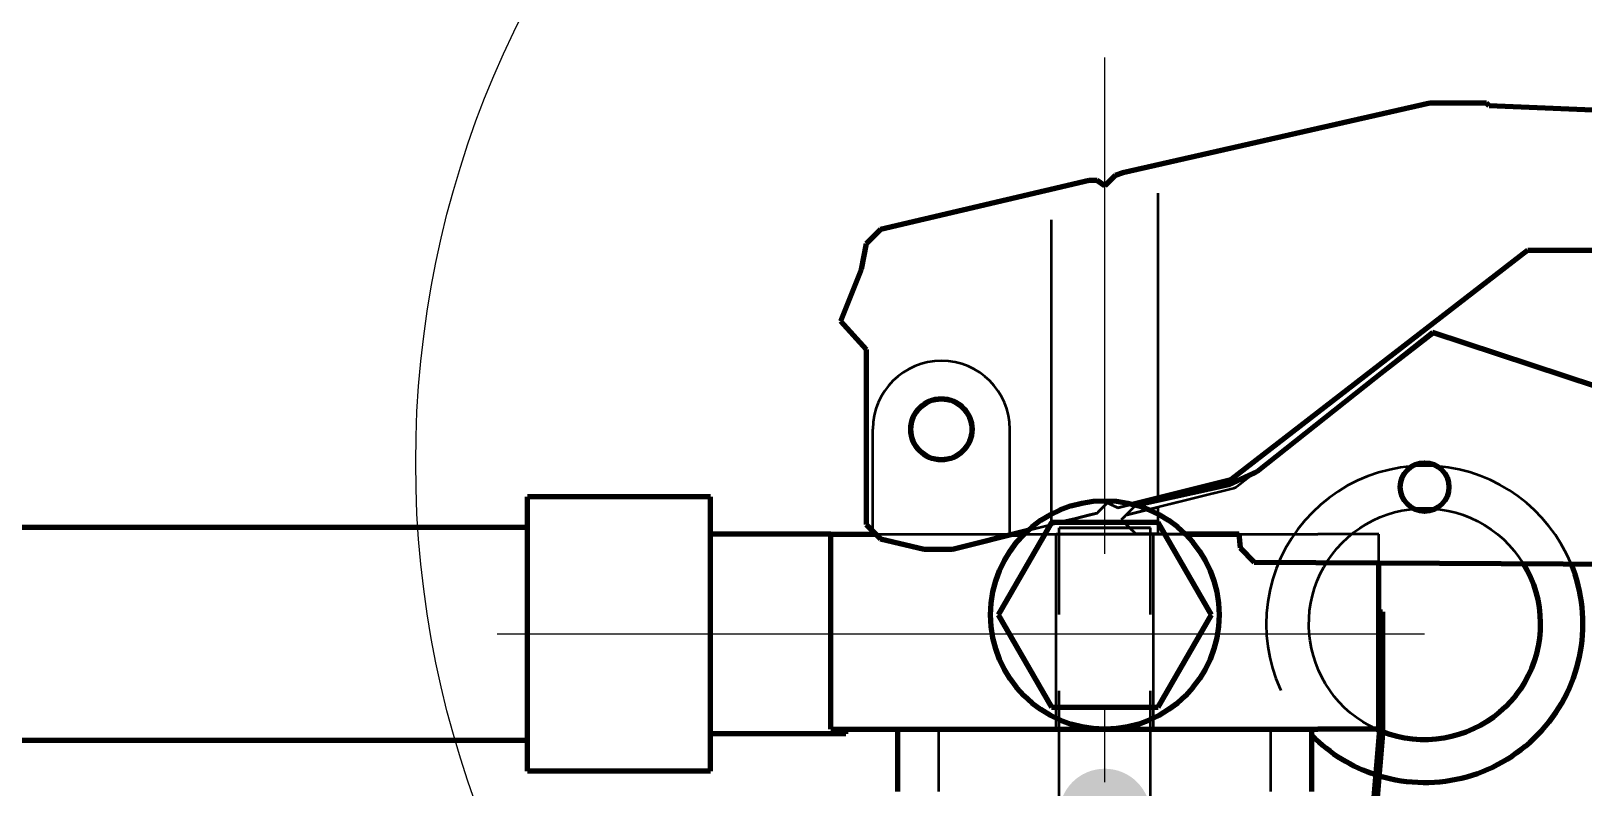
# Model space of a CAD drawing. Header units: millimetres. Extents: x 0 to 2208, y 0 to 420.
# Drawn here: x 99.21 to 119.59, y 240.34 to 250.27 of the extents above; entities that cross this region are included whole.
import ezdxf

# ---------------------------------------------------------------- set-up
doc = ezdxf.new("R2010")
doc.units = ezdxf.units.MM
doc.linetypes.add('IRAM-E-TRAZOS', pattern=[5, 4, -1])
doc.linetypes.add('IRAM-F-TRAZO-PUNTO', pattern=[20, 15, -2, 1, -2])
for name, color, linetype, lineweight in [('01-VISIBLE', 7, 'CONTINUOUS', 70), ('02-OCULTA', 4, 'IRAM-E-TRAZOS', 35), ('03-EJE', 1, 'IRAM-F-TRAZO-PUNTO', 18), ('04-COTA', 3, 'CONTINUOUS', 18), ('08-FINA', 5, 'CONTINUOUS', 18)]:
    doc.layers.add(name, color=color, linetype=linetype, lineweight=lineweight)
doc.styles.add('ISO3098', font='isocpeur.ttf')
doc.dimstyles.new('FLAMA-IRAM', dxfattribs={"dimtxt": 3.5, "dimasz": 3.5, "dimexe": 2, "dimexo": 1.5, "dimgap": 1, "dimtad": 1, "dimdec": 1, "dimtxsty": 'ISO3098', "dimblk": 'IRAM_FLECHA', "dimblk1": 'IRAM_FLECHA', "dimblk2": 'IRAM_FLECHA', "dimcen": 2.5, "dimclrd": 256, "dimclre": 256, "dimclrt": 256, "dimazin": 3, "dimtfac": 1, "dimtmove": 0, "dimatfit": 3, "dimlwd": 18, "dimlwe": 18})

# ---------------------------------------------------------------- blocks, each defined once
blk = doc.blocks.new('IRAM_FLECHA')
blk.add_solid([(0, 0), (-1, 0.125), (-1, -0.125)])

msp = doc.modelspace()

# ---------------------------------------------------------------- hatches: boundary and pattern name
at = {"layer": '08-FINA'}
h = msp.add_hatch(color=7, dxfattribs=at)
h.dxf.hatch_style = 1
edge = h.paths.add_edge_path()
edge.add_arc((113.313, 239.976), 0.6, 0, 360)

# ---------------------------------------------------------------- linework, layer by layer
at = {"layer": '01-VISIBLE'}
for p, q in [((117.581, 249.318), (113.551, 248.404)), ((118.325, 249.318), (117.581, 249.318)), ((118.359, 249.284), (118.325, 249.318)), ((120.797, 249.182), (118.359, 249.284)), ((113.109, 248.302), (110.367, 247.658)), ((113.211, 248.302), (113.109, 248.302)), ((113.313, 248.234), (113.211, 248.302)), ((113.449, 248.37), (113.313, 248.234)), ((113.551, 248.404), (113.449, 248.37)), ((110.367, 247.658), (110.181, 247.472)), ((110.181, 247.472), (110.113, 247.134)), ((114.973, 244.374), (118.867, 247.388)), ((118.867, 247.388), (132.413, 247.388)), ((110.113, 247.134), (109.841, 246.456)), ((109.841, 246.456), (110.181, 246.084)), ((117.615, 246.304), (115.311, 244.476)), ((119.781, 245.594), (117.615, 246.304)), ((110.181, 246.084), (110.181, 243.782)), ((115.311, 244.476), (114.939, 244.306)), ((114.939, 244.306), (115.286, 244.465)), ((113.678, 244.051), (114.973, 244.374)), ((114.939, 244.306), (113.727, 244.038)), ((108.133, 244.146), (105.733, 244.146)), ((110.181, 243.782), (110.367, 243.594)), ((112.613, 243.809), (111.913, 242.596)), ((114.013, 243.809), (112.613, 243.809)), ((114.713, 242.596), (114.013, 243.809)), ((105.733, 243.746), (97.513, 243.746)), ((109.713, 243.656), (108.133, 243.656)), ((109.713, 241.096), (109.713, 243.656)), ((110.267, 243.656), (110.267, 243.696)), ((110.367, 243.594), (110.943, 243.46)), ((111.315, 243.46), (112.306, 243.708)), ((112.099, 243.656), (112.252, 243.656)), ((114.368, 243.662), (115.075, 243.662)), ((114.374, 243.656), (115.076, 243.656)), ((115.075, 243.662), (115.091, 243.476)), ((110.943, 243.46), (111.315, 243.46)), ((115.091, 243.476), (115.277, 243.29)), ((115.277, 243.29), (121.305, 243.256)), ((116.913, 241.096), (116.913, 243.281)), ((111.913, 242.596), (112.613, 241.384)), ((114.013, 241.384), (114.713, 242.596)), ((116.919, 242.636), (116.959, 242.636)), ((116.919, 241.036), (116.919, 242.636)), ((116.959, 242.636), (116.959, 241.035)), ((112.613, 241.384), (114.013, 241.384)), ((105.733, 240.946), (97.513, 240.946)), ((109.913, 241.036), (108.133, 241.036)), ((110.513, 241.096), (113.313, 241.096)), ((110.593, 240.276), (110.593, 241.096)), ((113.313, 241.096), (116.113, 241.096)), ((116.033, 240.276), (116.033, 241.096)), ((116.519, 236.276), (116.919, 241.036)), ((116.959, 241.035), (116.559, 236.273)), ((108.133, 240.546), (105.733, 240.546))]:
    msp.add_line(p, q, dxfattribs=at)
for points in [[(117.346, 244.549), (117.346, 244.549), (117.346, 244.549), (117.346, 244.549), (117.346, 244.55), (117.346, 244.55), (117.347, 244.55)], [(105.733, 240.546), (105.733, 240.646), (105.733, 240.746), (105.733, 240.846), (105.733, 240.946), (105.733, 241.046), (105.733, 241.146), (105.733, 241.246), (105.733, 241.346), (105.733, 241.446), (105.733, 241.546), (105.733, 241.646), (105.733, 241.746), (105.733, 241.846), (105.733, 241.946), (105.733, 242.046), (105.733, 242.146), (105.733, 242.246), (105.733, 242.346), (105.733, 242.446), (105.733, 242.546), (105.733, 242.646), (105.733, 242.746), (105.733, 242.846), (105.733, 242.946), (105.733, 243.046), (105.733, 243.146), (105.733, 243.246), (105.733, 243.346), (105.733, 243.446), (105.733, 243.546), (105.733, 243.646), (105.733, 243.746), (105.733, 243.846), (105.733, 243.946), (105.733, 244.046), (105.733, 244.146)], [(108.133, 240.546), (108.133, 240.646), (108.133, 240.746), (108.133, 240.846), (108.133, 240.946), (108.133, 241.046), (108.133, 241.146), (108.133, 241.246), (108.133, 241.346), (108.133, 241.446), (108.133, 241.546), (108.133, 241.646), (108.133, 241.746), (108.133, 241.846), (108.133, 241.946), (108.133, 242.046), (108.133, 242.146), (108.133, 242.246), (108.133, 242.346), (108.133, 242.446), (108.133, 242.546), (108.133, 242.646), (108.133, 242.746), (108.133, 242.846), (108.133, 242.946), (108.133, 243.046), (108.133, 243.146), (108.133, 243.246), (108.133, 243.346), (108.133, 243.446), (108.133, 243.546), (108.133, 243.646), (108.133, 243.746), (108.133, 243.846), (108.133, 243.946), (108.133, 244.046), (108.133, 244.146)], [(109.713, 243.656), (109.812, 243.656), (109.911, 243.656), (110.009, 243.656), (110.108, 243.656), (110.207, 243.656), (110.306, 243.656)], [(118.809, 243.271), (118.86, 243.181), (118.904, 243.089), (118.942, 242.994), (118.974, 242.897), (118.999, 242.797), (119.017, 242.697), (119.028, 242.595), (119.033, 242.492), (119.031, 242.39), (119.021, 242.288), (119.005, 242.187), (118.982, 242.087), (118.953, 241.989), (118.917, 241.893), (118.874, 241.8), (118.826, 241.71), (118.771, 241.623), (118.711, 241.54), (118.645, 241.462), (118.574, 241.388), (118.498, 241.319), (118.418, 241.255), (118.334, 241.197), (118.246, 241.145), (118.154, 241.098), (118.06, 241.058), (117.963, 241.025), (117.865, 240.998), (117.764, 240.977), (117.663, 240.964), (117.561, 240.957), (117.458, 240.957), (117.356, 240.965), (117.255, 240.979), (117.154, 240.999), (117.056, 241.027), (116.959, 241.061)], [(109.713, 241.096), (109.827, 241.096), (109.942, 241.096), (110.056, 241.096), (110.17, 241.096), (110.284, 241.096), (110.399, 241.096), (110.513, 241.096)], [(109.913, 241.036), (109.913, 241.046), (109.913, 241.056), (109.913, 241.066), (109.913, 241.076), (109.913, 241.086), (109.913, 241.096)], [(116.913, 241.096), (116.799, 241.096), (116.684, 241.096), (116.57, 241.096), (116.456, 241.096), (116.342, 241.096), (116.227, 241.096), (116.113, 241.096)], [(116.919, 241.077), (116.912, 241.08), (116.905, 241.084), (116.897, 241.087), (116.89, 241.09), (116.883, 241.093), (116.876, 241.096)]]:
    msp.add_lwpolyline(points, dxfattribs=at)
for centre, radius in [((111.167, 245.034), 0.4), ((117.513, 244.276), 0.32), ((113.313, 242.596), 1.5)]:
    msp.add_circle(centre, radius, dxfattribs=at)
for start, end in [(-106.7718, 22.3378), (-135.3602, -107.9005)]:
    msp.add_arc((117.513, 242.476), 2.08, start, end, dxfattribs=at)
at = {"layer": '02-OCULTA'}
for p, q in [((117.581, 249.318), (113.551, 248.404)), ((118.325, 249.318), (117.581, 249.318)), ((118.359, 249.284), (118.325, 249.318)), ((120.797, 249.182), (118.359, 249.284)), ((114.013, 244.135), (114.013, 248.509)), ((113.109, 248.302), (110.367, 247.658)), ((113.211, 248.302), (113.109, 248.302)), ((113.313, 248.234), (113.211, 248.302)), ((113.449, 248.37), (113.313, 248.234)), ((113.551, 248.404), (113.449, 248.37)), ((112.613, 243.785), (112.613, 248.186)), ((110.367, 247.658), (110.181, 247.472)), ((110.181, 247.472), (110.113, 247.134)), ((114.973, 244.374), (118.867, 247.388)), ((118.867, 247.388), (132.413, 247.388)), ((110.113, 247.134), (109.841, 246.456)), ((109.841, 246.456), (110.181, 246.084)), ((117.615, 246.304), (115.311, 244.476)), ((115.717, 244.798), (117.615, 246.304)), ((115.717, 244.798), (117.615, 246.304)), ((117.648, 246.293), (115.717, 244.798)), ((117.648, 246.293), (115.717, 244.798)), ((119.781, 245.594), (117.615, 246.304)), ((117.615, 246.304), (117.648, 246.293)), ((117.615, 246.304), (117.648, 246.293)), ((110.181, 246.084), (110.181, 243.782)), ((110.267, 243.696), (110.267, 245.034)), ((110.267, 243.656), (110.267, 245.034)), ((110.267, 243.696), (110.267, 245.034)), ((110.267, 243.696), (110.267, 245.034)), ((112.067, 243.656), (112.067, 245.034)), ((112.067, 243.656), (112.067, 245.034)), ((115.311, 244.476), (114.939, 244.306)), ((114.939, 244.306), (115.286, 244.465)), ((115.286, 244.465), (115.046, 244.28)), ((115.286, 244.465), (115.046, 244.28)), ((113.483, 244.002), (114.973, 244.374)), ((115.002, 244.258), (113.589, 243.905)), ((114.939, 244.306), (113.719, 244.036)), ((113.719, 244.036), (114.939, 244.306)), ((113.727, 244.038), (114.939, 244.306)), ((115.002, 244.258), (113.891, 243.981)), ((115.014, 244.262), (115.002, 244.258)), ((115.014, 244.262), (115.002, 244.258)), ((115.025, 244.266), (115.014, 244.262)), ((115.025, 244.266), (115.014, 244.262)), ((115.036, 244.272), (115.025, 244.266)), ((115.036, 244.272), (115.025, 244.266)), ((115.046, 244.28), (115.036, 244.272)), ((115.046, 244.28), (115.036, 244.272)), ((113.211, 243.934), (113.347, 244.07)), ((113.211, 243.934), (113.347, 244.07)), ((113.347, 244.07), (113.483, 244.002)), ((113.347, 244.07), (113.483, 244.002)), ((113.483, 244.002), (113.678, 244.051)), ((113.719, 244.036), (113.533, 243.848)), ((113.589, 243.905), (113.719, 244.036)), ((113.891, 243.981), (113.589, 243.905)), ((114.013, 243.662), (114.013, 244.011)), ((110.181, 243.782), (110.367, 243.594)), ((111.315, 243.46), (113.211, 243.934)), ((112.613, 243.809), (111.913, 242.596)), ((112.306, 243.708), (113.211, 243.934)), ((114.013, 243.809), (112.613, 243.809)), ((113.589, 243.905), (113.533, 243.848)), ((113.533, 243.848), (113.719, 243.662)), ((113.533, 243.848), (113.719, 243.662)), ((114.713, 242.596), (114.013, 243.809)), ((109.913, 243.656), (109.713, 243.656)), ((109.713, 241.096), (109.713, 243.656)), ((110.306, 243.656), (110.267, 243.696)), ((110.306, 243.656), (110.267, 243.696)), ((110.267, 243.656), (112.067, 243.656)), ((110.267, 243.656), (112.067, 243.656)), ((110.306, 243.656), (112.067, 243.656)), ((110.306, 243.656), (112.067, 243.656)), ((110.367, 243.594), (110.943, 243.46)), ((110.513, 243.656), (112.099, 243.656)), ((110.513, 243.656), (116.113, 243.656)), ((110.513, 243.656), (112.099, 243.656)), ((110.513, 243.656), (112.099, 243.656)), ((112.099, 243.656), (111.315, 243.46)), ((112.099, 243.656), (111.315, 243.46)), ((112.252, 243.656), (114.374, 243.656)), ((112.673, 241.096), (112.673, 243.656)), ((112.713, 237.6), (112.713, 243.74)), ((113.719, 243.662), (114.368, 243.662)), ((113.719, 243.662), (115.075, 243.662)), ((113.913, 237.6), (113.913, 243.74)), ((113.953, 241.096), (113.953, 243.656)), ((115.075, 243.662), (115.091, 243.476)), ((115.076, 243.656), (116.113, 243.656)), ((115.076, 243.656), (116.113, 243.656)), ((115.091, 243.476), (115.076, 243.656)), ((115.076, 243.656), (116.113, 243.656)), ((115.091, 243.476), (115.076, 243.656)), ((116.913, 241.096), (116.913, 243.656)), ((116.913, 243.281), (116.913, 243.656)), ((116.913, 243.281), (116.913, 243.656)), ((116.913, 243.281), (116.913, 243.656)), ((110.943, 243.46), (110.513, 243.56)), ((110.943, 243.46), (110.513, 243.56)), ((110.943, 243.46), (111.315, 243.46)), ((111.315, 243.46), (110.943, 243.46)), ((111.315, 243.46), (110.943, 243.46)), ((115.091, 243.476), (115.277, 243.29)), ((115.277, 243.29), (115.091, 243.476)), ((115.277, 243.29), (115.091, 243.476)), ((116.113, 243.286), (115.277, 243.29)), ((116.113, 243.286), (115.277, 243.29)), ((115.277, 243.29), (121.305, 243.256)), ((111.913, 242.596), (112.613, 241.384)), ((114.013, 241.384), (114.713, 242.596)), ((116.919, 242.636), (116.959, 242.636)), ((116.919, 241.036), (116.919, 242.636)), ((116.959, 242.636), (116.959, 241.035)), ((112.613, 241.384), (114.013, 241.384)), ((109.913, 241.096), (109.713, 241.096)), ((109.913, 241.096), (109.713, 241.096)), ((110.513, 241.096), (116.113, 241.096)), ((111.133, 240.276), (111.133, 241.096)), ((115.493, 240.276), (115.493, 241.096)), ((116.519, 236.276), (116.919, 241.036)), ((116.959, 241.035), (116.559, 236.273))]:
    msp.add_line(p, q, dxfattribs=at)
for points in [[(113.551, 248.404), (113.628, 248.422), (113.705, 248.439), (113.782, 248.457), (113.859, 248.474), (113.936, 248.492), (114.013, 248.509)], [(114.013, 248.509), (113.936, 248.492), (113.859, 248.474), (113.782, 248.457), (113.705, 248.439), (113.628, 248.422), (113.551, 248.404)], [(113.109, 248.302), (113.026, 248.283), (112.944, 248.264), (112.861, 248.244), (112.778, 248.225), (112.696, 248.205), (112.613, 248.186)], [(112.613, 248.186), (112.696, 248.205), (112.778, 248.225), (112.861, 248.244), (112.944, 248.264), (113.026, 248.283), (113.109, 248.302)], [(113.211, 248.302), (113.194, 248.302), (113.177, 248.302), (113.16, 248.302), (113.143, 248.302), (113.126, 248.302), (113.109, 248.302)], [(113.109, 248.302), (113.126, 248.302), (113.143, 248.302), (113.16, 248.302), (113.177, 248.302), (113.194, 248.302), (113.211, 248.302)], [(113.211, 248.302), (113.228, 248.291), (113.245, 248.28), (113.262, 248.268), (113.279, 248.257), (113.296, 248.246), (113.313, 248.234)], [(113.313, 248.234), (113.296, 248.246), (113.279, 248.257), (113.262, 248.268), (113.245, 248.28), (113.228, 248.291), (113.211, 248.302)], [(113.313, 248.234), (113.336, 248.257), (113.358, 248.28), (113.381, 248.302), (113.404, 248.325), (113.426, 248.348), (113.449, 248.37)], [(113.449, 248.37), (113.426, 248.348), (113.404, 248.325), (113.381, 248.302), (113.358, 248.28), (113.336, 248.257), (113.313, 248.234)], [(113.449, 248.37), (113.466, 248.376), (113.483, 248.382), (113.5, 248.387), (113.517, 248.393), (113.534, 248.399), (113.551, 248.404)], [(113.551, 248.404), (113.534, 248.399), (113.517, 248.393), (113.5, 248.387), (113.483, 248.382), (113.466, 248.376), (113.449, 248.37)], [(117.371, 243.99), (117.28, 244.057), (117.218, 244.152), (117.193, 244.262), (117.208, 244.374), (117.261, 244.474), (117.346, 244.549)], [(117.655, 243.99), (117.746, 244.057), (117.808, 244.152), (117.833, 244.263), (117.817, 244.375), (117.764, 244.475), (117.679, 244.55)], [(105.733, 244.146), (105.733, 244.046), (105.733, 243.946), (105.733, 243.846), (105.733, 243.746), (105.733, 243.646), (105.733, 243.546), (105.733, 243.446), (105.733, 243.346), (105.733, 243.246), (105.733, 243.146), (105.733, 243.046), (105.733, 242.946), (105.733, 242.846), (105.733, 242.746), (105.733, 242.646), (105.733, 242.546), (105.733, 242.446), (105.733, 242.346), (105.733, 242.246), (105.733, 242.146), (105.733, 242.046), (105.733, 241.946), (105.733, 241.846), (105.733, 241.746), (105.733, 241.646), (105.733, 241.546), (105.733, 241.446), (105.733, 241.346), (105.733, 241.246), (105.733, 241.146), (105.733, 241.046), (105.733, 240.946), (105.733, 240.846), (105.733, 240.746), (105.733, 240.646), (105.733, 240.546)], [(108.133, 244.146), (108.133, 244.046), (108.133, 243.946), (108.133, 243.846), (108.133, 243.746), (108.133, 243.646), (108.133, 243.546), (108.133, 243.446), (108.133, 243.346), (108.133, 243.246), (108.133, 243.146), (108.133, 243.046), (108.133, 242.946), (108.133, 242.846), (108.133, 242.746), (108.133, 242.646), (108.133, 242.546), (108.133, 242.446), (108.133, 242.346), (108.133, 242.246), (108.133, 242.146), (108.133, 242.046), (108.133, 241.946), (108.133, 241.846), (108.133, 241.746), (108.133, 241.646), (108.133, 241.546), (108.133, 241.446), (108.133, 241.346), (108.133, 241.246), (108.133, 241.146), (108.133, 241.046), (108.133, 240.946), (108.133, 240.846), (108.133, 240.746), (108.133, 240.646), (108.133, 240.546)], [(113.211, 243.934), (113.234, 243.957), (113.256, 243.98), (113.279, 244.002), (113.302, 244.025), (113.324, 244.048), (113.347, 244.07)], [(113.347, 244.07), (113.324, 244.048), (113.302, 244.025), (113.279, 244.002), (113.256, 243.98), (113.234, 243.957), (113.211, 243.934)], [(113.347, 244.07), (113.37, 244.059), (113.392, 244.048), (113.415, 244.036), (113.438, 244.025), (113.46, 244.014), (113.483, 244.002)], [(113.483, 244.002), (113.46, 244.014), (113.438, 244.025), (113.415, 244.036), (113.392, 244.048), (113.37, 244.059), (113.347, 244.07)], [(113.483, 244.002), (113.571, 244.025), (113.66, 244.047), (113.748, 244.069), (113.836, 244.091), (113.925, 244.113), (114.013, 244.135)], [(114.013, 244.135), (113.925, 244.113), (113.836, 244.091), (113.748, 244.069), (113.66, 244.047), (113.571, 244.025), (113.483, 244.002)], [(113.589, 243.905), (113.66, 243.923), (113.73, 243.941), (113.801, 243.958), (113.872, 243.976), (113.942, 243.993), (114.013, 244.011)], [(114.013, 244.011), (113.942, 243.993), (113.872, 243.976), (113.801, 243.958), (113.73, 243.941), (113.66, 243.923), (113.589, 243.905)], [(116.876, 241.096), (116.786, 241.142), (116.7, 241.192), (116.617, 241.249), (116.537, 241.311), (116.463, 241.378), (116.392, 241.45), (116.327, 241.526), (116.267, 241.606), (116.212, 241.69), (116.163, 241.778), (116.12, 241.869), (116.083, 241.962), (116.052, 242.057), (116.027, 242.155), (116.009, 242.254), (115.998, 242.353), (115.993, 242.454), (115.995, 242.554), (116.003, 242.654), (116.018, 242.753), (116.04, 242.851), (116.068, 242.948), (116.102, 243.042), (116.143, 243.134), (116.189, 243.223), (116.241, 243.309), (116.299, 243.391), (116.362, 243.469), (116.43, 243.543), (116.503, 243.612), (116.58, 243.677), (116.661, 243.736), (116.746, 243.789), (116.835, 243.837), (116.926, 243.879), (117.02, 243.914), (117.116, 243.944), (117.214, 243.967), (117.313, 243.983), (117.413, 243.993), (117.513, 243.996)], [(117.513, 243.996), (117.616, 243.993), (117.719, 243.982), (117.821, 243.965), (117.922, 243.94), (118.02, 243.909), (118.117, 243.871), (118.21, 243.827), (118.3, 243.777), (118.387, 243.72), (118.47, 243.658), (118.548, 243.59), (118.621, 243.517), (118.689, 243.439), (118.752, 243.357), (118.809, 243.271)], [(113.211, 243.934), (113.111, 243.91), (113.012, 243.885), (112.912, 243.86), (112.812, 243.835), (112.713, 243.81), (112.613, 243.785)], [(112.613, 243.785), (112.713, 243.81), (112.812, 243.835), (112.912, 243.86), (113.012, 243.885), (113.111, 243.91), (113.211, 243.934)], [(113.589, 243.905), (113.58, 243.896), (113.57, 243.886), (113.561, 243.877), (113.552, 243.867), (113.542, 243.858), (113.533, 243.848)], [(113.533, 243.848), (113.542, 243.858), (113.552, 243.867), (113.561, 243.877), (113.57, 243.886), (113.58, 243.896), (113.589, 243.905)], [(113.533, 243.848), (113.564, 243.817), (113.595, 243.786), (113.626, 243.755), (113.657, 243.724), (113.688, 243.693), (113.719, 243.662)], [(113.719, 243.662), (113.688, 243.693), (113.657, 243.724), (113.626, 243.755), (113.595, 243.786), (113.564, 243.817), (113.533, 243.848)], [(105.733, 240.946), (105.733, 241.046), (105.733, 241.146), (105.733, 241.246), (105.733, 241.346), (105.733, 241.446), (105.733, 241.546), (105.733, 241.646), (105.733, 241.746), (105.733, 241.846), (105.733, 241.946), (105.733, 242.046), (105.733, 242.146), (105.733, 242.246), (105.733, 242.346), (105.733, 242.446), (105.733, 242.546), (105.733, 242.646), (105.733, 242.746), (105.733, 242.846), (105.733, 242.946), (105.733, 243.046), (105.733, 243.146), (105.733, 243.246), (105.733, 243.346), (105.733, 243.446), (105.733, 243.546), (105.733, 243.646), (105.733, 243.746)], [(105.733, 243.746), (105.733, 243.646), (105.733, 243.546), (105.733, 243.446), (105.733, 243.346), (105.733, 243.246), (105.733, 243.146), (105.733, 243.046), (105.733, 242.946), (105.733, 242.846), (105.733, 242.746), (105.733, 242.646), (105.733, 242.546), (105.733, 242.446), (105.733, 242.346), (105.733, 242.246), (105.733, 242.146), (105.733, 242.046), (105.733, 241.946), (105.733, 241.846), (105.733, 241.746), (105.733, 241.646), (105.733, 241.546), (105.733, 241.446), (105.733, 241.346), (105.733, 241.246), (105.733, 241.146), (105.733, 241.046), (105.733, 240.946)], [(108.133, 241.036), (108.133, 241.137), (108.133, 241.238), (108.133, 241.339), (108.133, 241.44), (108.133, 241.54), (108.133, 241.641), (108.133, 241.742), (108.133, 241.843), (108.133, 241.943), (108.133, 242.044), (108.133, 242.145), (108.133, 242.246), (108.133, 242.346), (108.133, 242.447), (108.133, 242.548), (108.133, 242.649), (108.133, 242.75), (108.133, 242.85), (108.133, 242.951), (108.133, 243.052), (108.133, 243.153), (108.133, 243.253), (108.133, 243.354), (108.133, 243.455), (108.133, 243.556), (108.133, 243.656)], [(108.133, 243.656), (108.133, 243.556), (108.133, 243.455), (108.133, 243.354), (108.133, 243.253), (108.133, 243.153), (108.133, 243.052), (108.133, 242.951), (108.133, 242.85), (108.133, 242.75), (108.133, 242.649), (108.133, 242.548), (108.133, 242.447), (108.133, 242.346), (108.133, 242.246), (108.133, 242.145), (108.133, 242.044), (108.133, 241.943), (108.133, 241.843), (108.133, 241.742), (108.133, 241.641), (108.133, 241.54), (108.133, 241.44), (108.133, 241.339), (108.133, 241.238), (108.133, 241.137), (108.133, 241.036)], [(109.713, 241.096), (109.713, 241.199), (109.713, 241.301), (109.713, 241.404), (109.713, 241.506), (109.713, 241.608), (109.713, 241.711), (109.713, 241.813), (109.713, 241.916), (109.713, 242.018), (109.713, 242.12), (109.713, 242.223), (109.713, 242.325), (109.713, 242.428), (109.713, 242.53), (109.713, 242.632), (109.713, 242.735), (109.713, 242.837), (109.713, 242.94), (109.713, 243.042), (109.713, 243.144), (109.713, 243.247), (109.713, 243.349), (109.713, 243.452), (109.713, 243.554), (109.713, 243.656)], [(109.713, 243.656), (109.813, 243.656), (109.913, 243.656), (110.013, 243.656), (110.113, 243.656), (110.213, 243.656), (110.313, 243.656), (110.413, 243.656), (110.513, 243.656)], [(109.713, 243.656), (109.713, 243.554), (109.713, 243.452), (109.713, 243.349), (109.713, 243.247), (109.713, 243.144), (109.713, 243.042), (109.713, 242.94), (109.713, 242.837), (109.713, 242.735), (109.713, 242.632), (109.713, 242.53), (109.713, 242.428), (109.713, 242.325), (109.713, 242.223), (109.713, 242.12), (109.713, 242.018), (109.713, 241.916), (109.713, 241.813), (109.713, 241.711), (109.713, 241.608), (109.713, 241.506), (109.713, 241.404), (109.713, 241.301), (109.713, 241.199), (109.713, 241.096)], [(110.306, 243.656), (110.34, 243.656), (110.375, 243.656), (110.409, 243.656), (110.444, 243.656), (110.478, 243.656), (110.513, 243.656)], [(110.367, 243.594), (110.357, 243.605), (110.347, 243.615), (110.336, 243.625), (110.326, 243.636), (110.316, 243.646), (110.306, 243.656)], [(110.306, 243.656), (110.316, 243.646), (110.326, 243.636), (110.336, 243.625), (110.347, 243.615), (110.357, 243.605), (110.367, 243.594)], [(110.306, 243.656), (110.34, 243.656), (110.375, 243.656), (110.409, 243.656), (110.444, 243.656), (110.478, 243.656), (110.513, 243.656)], [(110.306, 243.656), (110.34, 243.656), (110.375, 243.656), (110.409, 243.656), (110.444, 243.656), (110.478, 243.656), (110.513, 243.656)], [(110.513, 243.56), (110.489, 243.566), (110.464, 243.572), (110.44, 243.577), (110.416, 243.583), (110.391, 243.589), (110.367, 243.594)], [(110.367, 243.594), (110.391, 243.589), (110.416, 243.583), (110.44, 243.577), (110.464, 243.572), (110.489, 243.566), (110.513, 243.56)], [(113.953, 243.656), (113.846, 243.656), (113.74, 243.656), (113.633, 243.656), (113.526, 243.656), (113.42, 243.656), (113.313, 243.656), (113.206, 243.656), (113.1, 243.656), (112.993, 243.656), (112.886, 243.656), (112.78, 243.656), (112.673, 243.656)], [(112.673, 243.656), (112.78, 243.656), (112.886, 243.656), (112.993, 243.656), (113.1, 243.656), (113.206, 243.656), (113.313, 243.656), (113.42, 243.656), (113.526, 243.656), (113.633, 243.656), (113.74, 243.656), (113.846, 243.656), (113.953, 243.656)], [(113.913, 243.74), (113.813, 243.74), (113.713, 243.74), (113.613, 243.74), (113.513, 243.74), (113.413, 243.74), (113.313, 243.74), (113.213, 243.74), (113.113, 243.74), (113.013, 243.74), (112.913, 243.74), (112.813, 243.74), (112.713, 243.74)], [(112.713, 243.74), (112.813, 243.74), (112.913, 243.74), (113.013, 243.74), (113.113, 243.74), (113.213, 243.74), (113.313, 243.74), (113.413, 243.74), (113.513, 243.74), (113.613, 243.74), (113.713, 243.74), (113.813, 243.74), (113.913, 243.74)], [(113.719, 243.662), (113.768, 243.662), (113.817, 243.662), (113.866, 243.662), (113.915, 243.662), (113.964, 243.662), (114.013, 243.662)], [(114.013, 243.662), (113.964, 243.662), (113.915, 243.662), (113.866, 243.662), (113.817, 243.662), (113.768, 243.662), (113.719, 243.662)], [(116.913, 243.656), (116.813, 243.656), (116.713, 243.656), (116.613, 243.656), (116.513, 243.656), (116.413, 243.656), (116.313, 243.656), (116.213, 243.656), (116.113, 243.656)], [(116.913, 243.656), (116.799, 243.656), (116.684, 243.656), (116.57, 243.656), (116.456, 243.656), (116.342, 243.656), (116.227, 243.656), (116.113, 243.656)], [(116.113, 243.286), (116.213, 243.285), (116.313, 243.285), (116.413, 243.284), (116.513, 243.283), (116.613, 243.283), (116.713, 243.282), (116.813, 243.282), (116.913, 243.281)], [(116.913, 243.281), (116.813, 243.282), (116.713, 243.282), (116.613, 243.283), (116.513, 243.283), (116.413, 243.284), (116.313, 243.285), (116.213, 243.285), (116.113, 243.286)], [(109.713, 241.096), (109.813, 241.096), (109.913, 241.096), (110.013, 241.096), (110.113, 241.096), (110.213, 241.096), (110.313, 241.096), (110.413, 241.096), (110.513, 241.096)], [(109.913, 241.096), (109.913, 241.086), (109.913, 241.076), (109.913, 241.066), (109.913, 241.056), (109.913, 241.046), (109.913, 241.036)], [(116.033, 241.096), (115.932, 241.096), (115.832, 241.096), (115.731, 241.096), (115.63, 241.096), (115.529, 241.096), (115.429, 241.096), (115.328, 241.096), (115.227, 241.096), (115.126, 241.096), (115.026, 241.096), (114.925, 241.096), (114.824, 241.096), (114.723, 241.096), (114.623, 241.096), (114.522, 241.096), (114.421, 241.096), (114.32, 241.096), (114.22, 241.096), (114.119, 241.096), (114.018, 241.096), (113.917, 241.096), (113.817, 241.096), (113.716, 241.096), (113.615, 241.096), (113.514, 241.096), (113.414, 241.096), (113.313, 241.096), (113.212, 241.096), (113.112, 241.096), (113.011, 241.096), (112.91, 241.096), (112.809, 241.096), (112.709, 241.096), (112.608, 241.096), (112.507, 241.096), (112.406, 241.096), (112.306, 241.096), (112.205, 241.096), (112.104, 241.096), (112.003, 241.096), (111.903, 241.096), (111.802, 241.096), (111.701, 241.096), (111.6, 241.096), (111.5, 241.096), (111.399, 241.096), (111.298, 241.096), (111.197, 241.096), (111.097, 241.096), (110.996, 241.096), (110.895, 241.096), (110.794, 241.096), (110.694, 241.096), (110.593, 241.096)], [(110.593, 241.096), (110.694, 241.096), (110.794, 241.096), (110.895, 241.096), (110.996, 241.096), (111.097, 241.096), (111.197, 241.096), (111.298, 241.096), (111.399, 241.096), (111.5, 241.096), (111.6, 241.096), (111.701, 241.096), (111.802, 241.096), (111.903, 241.096), (112.003, 241.096), (112.104, 241.096), (112.205, 241.096), (112.306, 241.096), (112.406, 241.096), (112.507, 241.096), (112.608, 241.096), (112.709, 241.096), (112.809, 241.096), (112.91, 241.096), (113.011, 241.096), (113.112, 241.096), (113.212, 241.096), (113.313, 241.096), (113.414, 241.096), (113.514, 241.096), (113.615, 241.096), (113.716, 241.096), (113.817, 241.096), (113.917, 241.096), (114.018, 241.096), (114.119, 241.096), (114.22, 241.096), (114.32, 241.096), (114.421, 241.096), (114.522, 241.096), (114.623, 241.096), (114.723, 241.096), (114.824, 241.096), (114.925, 241.096), (115.026, 241.096), (115.126, 241.096), (115.227, 241.096), (115.328, 241.096), (115.429, 241.096), (115.529, 241.096), (115.63, 241.096), (115.731, 241.096), (115.832, 241.096), (115.932, 241.096), (116.033, 241.096)], [(115.493, 241.096), (115.392, 241.096), (115.29, 241.096), (115.189, 241.096), (115.087, 241.096), (114.986, 241.096), (114.885, 241.096), (114.783, 241.096), (114.682, 241.096), (114.58, 241.096), (114.479, 241.096), (114.378, 241.096), (114.276, 241.096), (114.175, 241.096), (114.073, 241.096), (113.972, 241.096), (113.871, 241.096), (113.769, 241.096), (113.668, 241.096), (113.566, 241.096), (113.465, 241.096), (113.364, 241.096), (113.262, 241.096), (113.161, 241.096), (113.06, 241.096), (112.958, 241.096), (112.857, 241.096), (112.755, 241.096), (112.654, 241.096), (112.553, 241.096), (112.451, 241.096), (112.35, 241.096), (112.248, 241.096), (112.147, 241.096), (112.046, 241.096), (111.944, 241.096), (111.843, 241.096), (111.741, 241.096), (111.64, 241.096), (111.539, 241.096), (111.437, 241.096), (111.336, 241.096), (111.234, 241.096), (111.133, 241.096)], [(111.133, 241.096), (111.234, 241.096), (111.336, 241.096), (111.437, 241.096), (111.539, 241.096), (111.64, 241.096), (111.741, 241.096), (111.843, 241.096), (111.944, 241.096), (112.046, 241.096), (112.147, 241.096), (112.248, 241.096), (112.35, 241.096), (112.451, 241.096), (112.553, 241.096), (112.654, 241.096), (112.755, 241.096), (112.857, 241.096), (112.958, 241.096), (113.06, 241.096), (113.161, 241.096), (113.262, 241.096), (113.364, 241.096), (113.465, 241.096), (113.566, 241.096), (113.668, 241.096), (113.769, 241.096), (113.871, 241.096), (113.972, 241.096), (114.073, 241.096), (114.175, 241.096), (114.276, 241.096), (114.378, 241.096), (114.479, 241.096), (114.58, 241.096), (114.682, 241.096), (114.783, 241.096), (114.885, 241.096), (114.986, 241.096), (115.087, 241.096), (115.189, 241.096), (115.29, 241.096), (115.392, 241.096), (115.493, 241.096)], [(113.953, 241.096), (113.846, 241.096), (113.74, 241.096), (113.633, 241.096), (113.526, 241.096), (113.42, 241.096), (113.313, 241.096), (113.206, 241.096), (113.1, 241.096), (112.993, 241.096), (112.886, 241.096), (112.78, 241.096), (112.673, 241.096)], [(112.673, 241.096), (112.78, 241.096), (112.886, 241.096), (112.993, 241.096), (113.1, 241.096), (113.206, 241.096), (113.313, 241.096), (113.42, 241.096), (113.526, 241.096), (113.633, 241.096), (113.74, 241.096), (113.846, 241.096), (113.953, 241.096)], [(116.913, 241.096), (116.813, 241.096), (116.713, 241.096), (116.613, 241.096), (116.513, 241.096), (116.413, 241.096), (116.313, 241.096), (116.213, 241.096), (116.113, 241.096)], [(116.959, 241.061), (116.952, 241.064), (116.946, 241.066), (116.939, 241.069), (116.932, 241.072), (116.926, 241.075), (116.919, 241.077)]]:
    msp.add_lwpolyline(points, dxfattribs=at)
for centre, radius in [((111.167, 245.034), 0.42), ((111.167, 245.034), 0.42), ((111.167, 245.034), 0.4), ((111.167, 245.034), 0.4), ((111.167, 245.034), 0.4), ((117.513, 244.276), 0.32), ((117.513, 244.276), 0.32)]:
    msp.add_circle(centre, radius, dxfattribs=at)
for centre, radius, start, end in [((111.167, 245.034), 0.9, 0, 180), ((111.167, 245.034), 0.9, 0, 180), ((117.513, 244.276), 0.32, 90, 121.3322), ((117.513, 244.276), 0.32, 58.6678, 90), ((117.513, 242.476), 2.08, 94.5886, -135.3602), ((117.513, 242.476), 2.08, 90, 94.5886), ((117.513, 242.476), 2.08, 85.4114, 90), ((117.513, 242.476), 2.08, 22.3378, 85.4114), ((113.313, 242.596), 1.5, 44.9643, 135.0357), ((113.313, 242.596), 1.5, 75.8986, 132.1687), ((113.313, 242.596), 1.5, 75.8986, 132.1687), ((113.313, 242.596), 1.5, 45.2892, 73.981), ((113.313, 242.596), 1.5, 67.3364, 73.981), ((113.313, 242.596), 1.5, 45.2892, 67.3364), ((117.513, 242.476), 1.52, 90, 95.3682), ((117.513, 244.276), 0.32, -116.3843, -63.6157), ((117.513, 242.476), 1.52, 84.6318, 90), ((113.313, 242.596), 1.5, 135.0357, -90), ((113.313, 242.596), 1.5, -90, 44.9643), ((117.513, 242.476), 2.08, -107.9005, -106.7718)]:
    msp.add_arc(centre, radius, start, end, dxfattribs=at)
at = {"layer": '03-EJE'}
for p, q in [((113.313, 103.4), (113.313, 249.918)), ((105.333, 242.346), (117.513, 242.346))]:
    msp.add_line(p, q, dxfattribs=at)
at = {"layer": '08-FINA'}
msp.add_circle((117.313, 244.597), 13.05, dxfattribs=at)

# ---------------------------------------------------------------- dimensions: what is measured, and where the dimension line sits
at = {"layer": '04-COTA'}
msp.add_linear_dim(base=(80.513, 258.318), p1=(80.513, 249.318), p2=(134.767, 249.318), dimstyle='FLAMA-IRAM', override={"dimlfac": 5}, dxfattribs=at).render()

doc.saveas('drawing.dxf')
